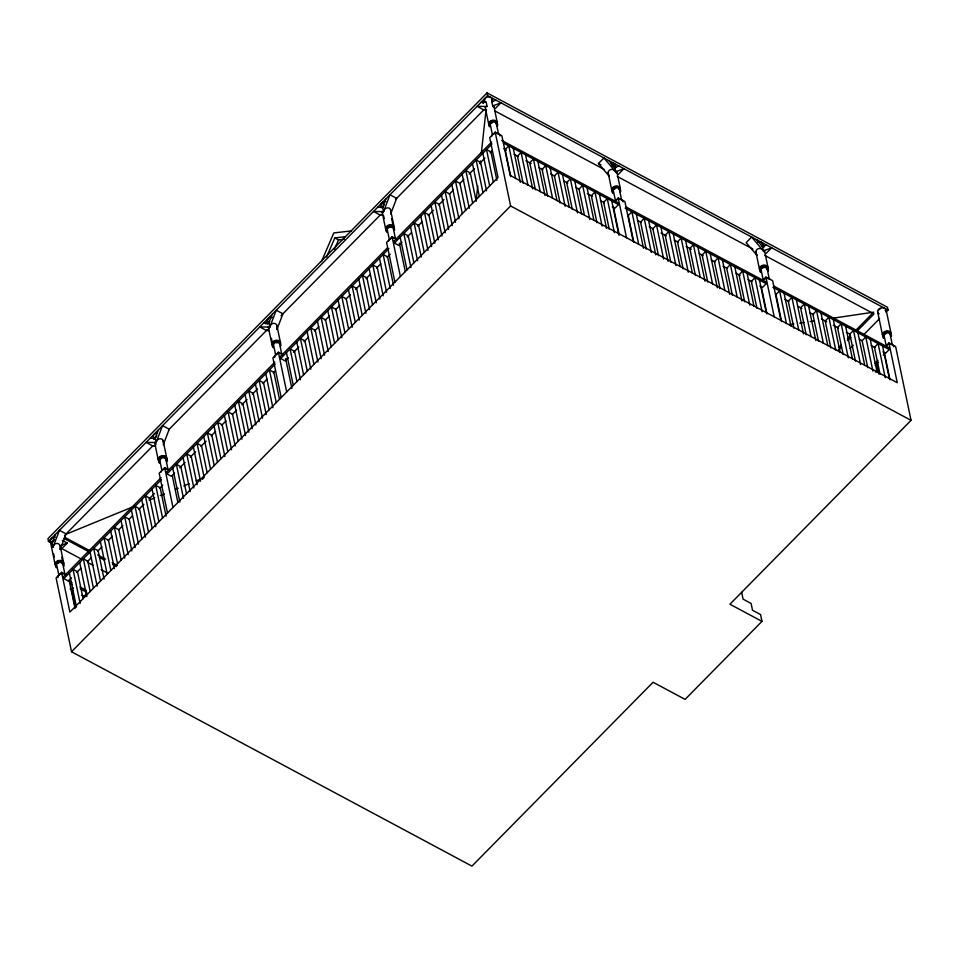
<?xml version="1.0" encoding="UTF-8"?>
<svg xmlns="http://www.w3.org/2000/svg" width="959" height="959" viewBox="0 0 959 959"><rect width="100%" height="100%" fill="white"/><g stroke="black" fill="none" stroke-linecap="round" stroke-linejoin="round"><path stroke-width="1.44" d="M476.311 199.304L477.762 186.034M480.159 163.917L480.483 160.968M481.286 153.596L486.081 109.362M60.117 549.255C62.479 543.202 54.243 540.852 52.997 547.193L52.11 542.938L55.334 534.499M276.923 329.141C279.285 323.099 271.049 320.738 269.803 327.091L268.424 327.57L269.047 328.362M52.997 547.193L59.446 530.315L66.123 533.899L60.165 549.471M156.089 444.269L154.711 443.022L156.089 442.531L155.202 438.275L158.427 429.836M155.622 445.983L152.757 445.947L146.08 442.375L156.089 442.531L162.55 425.652L169.228 429.224L163.27 444.808M269.323 330.543L266.47 330.507L259.793 326.923L269.803 327.091L268.916 322.835L272.14 314.396M269.803 327.091L276.252 310.213L282.929 313.785L276.971 329.369M382.761 212.922L382.126 212.131L383.516 211.651L382.617 207.384L385.854 198.945M383.037 215.104L380.172 215.056L373.495 211.483L383.516 211.651L389.965 194.773L396.642 198.345L390.685 213.929M321.421 261.651L333.792 232.929L351.545 230.891M326.587 257.048L334.835 237.892L345.192 236.705M334.391 249.448L338.515 239.87L344.425 239.199M52.11 542.938L54.603 539.485M153.824 438.754L155.202 438.275L156.725 435.698M156.089 442.531C156.868 437.472 164.349 437.268 163.402 443.046M267.693 323.674L269.587 321.433M381.406 207.6L382.617 207.384L384.139 204.818M383.516 211.651C384.283 206.593 391.763 206.389 390.816 212.167M493.31 107.024L493.825 106.053L492.686 105.981L491.799 101.726L495.911 100.144M616.325 172.896L616.853 171.913L615.714 171.841C612.477 166.291 605.069 171.014 609.301 176.12M764.047 251.977L764.563 250.994L763.436 250.922C760.187 245.372 752.791 250.095 757.023 255.214M877.881 312.574A4.363 3.261 -11.8 0 1 882.076 307.755A4.363 3.261 -11.8 0 1 885.864 312.059L888.01 310.057L887.483 307.252L487.052 92.879L47.95 538.658L48.477 541.463L51.103 542.878M48.477 541.463L487.58 95.672L487.052 92.879M64.565 535.47L152.817 445.875M168.58 429.872L267.345 329.608M280.999 315.739L380.819 214.408M395.528 199.484L483.78 109.877M61.82 548.608L67.31 543.034L62.299 540.361M495.431 108.391L500.922 102.817L492.686 105.981M62.539 562.765L64.912 574.129L61.58 572.331L56.09 577.905L71.517 651.748L471.948 866.121L653.079 682.245L685.11 699.387L761.961 621.372L760.535 614.563L752.527 610.272L751.101 603.463L743.093 599.171L741.667 592.35M165.631 458.102L168.005 469.454L164.672 467.668L159.182 473.243L167.489 513.005M279.345 342.651L281.718 354.015L278.386 352.229L272.895 357.803L281.203 397.553M393.058 227.211L395.432 238.575L392.087 236.789L386.597 242.363L394.904 282.114M883.838 334.355L886.212 345.719L888.957 342.926L897.252 382.689L510.164 175.449L501.857 135.698L495.192 132.126L489.701 137.688L498.009 177.451L69.887 612.094L61.58 572.331M161.088 477.618L63.474 576.719L63.869 578.613L68.329 580.998L71.469 577.798M274.801 362.178L166.578 472.056L166.974 473.95L171.421 476.323L174.574 473.123M387.46 247.806L280.28 356.616L280.675 358.498L285.135 360.884L288.287 357.683M491.607 142.076L393.993 241.165L394.389 243.059L398.836 245.444L401.989 242.243M63.869 578.613L161.484 479.512M166.974 473.95L275.197 364.072M280.675 358.498L388.898 248.633M394.389 243.059L492.003 143.97M76.72 572.475L80.916 568.207M87.221 561.818L91.417 557.551M97.71 551.161L101.906 546.894M108.211 540.504L112.407 536.237M118.7 529.847L122.896 525.592M135.087 547.637L129.153 519.239L132.342 516.002M138.647 509.601L143.898 504.278M149.136 498.944L154.387 493.621M159.638 488.287L162.778 485.098M179.824 467.788L185.075 462.454M190.338 457.131L195.588 451.797M200.839 446.462L206.089 441.128M211.352 435.794L215.547 431.526M221.853 425.125L226.06 420.857M232.366 414.456L236.561 410.188M241.812 404.854L247.074 399.519M252.325 394.197L257.575 388.863M262.826 383.528L267.034 379.261M273.339 372.859L275.437 370.725M293.538 352.349L298.788 347.014M304.039 341.68L308.247 337.424M314.552 331.023L318.748 326.755M325.053 320.354L329.261 316.086M335.566 309.685L339.762 305.418M346.067 299.016L350.275 294.749M355.525 289.414L359.733 285.147M366.038 278.745L370.234 274.49M376.539 268.088L380.747 263.821M387.04 257.42L390.193 254.219M407.239 236.921L411.435 232.653M417.728 226.264L421.924 222.008M428.229 215.607L433.48 210.285M438.719 204.95L443.969 199.628M449.22 194.293L453.415 190.038M459.709 183.648L463.916 179.381M469.155 174.058L474.405 168.724M479.656 163.402L484.906 158.067M490.145 152.745L492.255 150.611M73.364 587.951L71.541 589.809L75.102 606.843M83.841 596.402L86.586 593.609M202.361 479.32L204.183 477.462L197.075 443.394L201.522 445.767L207.156 472.751M71.517 651.748L510.608 205.957L495.192 132.126M609.313 176.348L598.44 163.533L603.918 157.971L615.714 171.841L623.949 168.688L618.459 174.262M633.192 241.308L624.884 201.558L618.207 197.986L615.462 200.767L613.089 189.414M501.737 140.41L618.087 202.697L618.483 204.591L614.827 208.307L612.214 206.904M766.169 253.344L771.659 247.77L763.436 250.922L751.64 237.053L746.15 242.627L757.035 255.43M780.902 320.402L772.606 280.639L765.929 277.067L763.184 279.848L760.811 268.496M626.083 206.976L765.809 281.778L766.205 283.672L762.537 287.388L759.9 285.974M838.981 347.374L841.091 345.24M847.384 338.851L850.537 335.65M855.8 330.316L873.661 312.178L832.28 318.292M838.298 350.179L841.451 346.978M847.756 340.577L850.909 337.376M857.214 330.987L874.021 313.917L764.743 255.406M850.189 348.453L853.342 345.252M863.855 334.583L879.607 318.592M874.872 363.533L878.024 360.332M883.263 355.01L885.361 352.888M773.781 286.058L888.825 347.649L889.221 349.544L885.565 353.248L882.951 351.857M875.267 365.427L878.42 362.226M875.531 372.068L877.629 369.934M888.957 342.926L895.622 346.499L911.05 420.342L729.919 604.23L761.961 621.372M66.255 534.175L134.008 506.376M149.22 500.13L154.747 497.865M160.273 495.587L164.421 493.885M175.485 489.354L178.254 488.215M183.78 485.949L189.319 483.684M196.223 480.843L200.371 479.14M611.243 165.128L614.827 167.585L618.939 166.003M761.434 245.564L762.537 246.667L766.661 245.084M61.82 545.144L67.31 543.034M491.799 101.726L492.938 101.798M608.929 160.644L614.827 167.585L615.834 167.429M756.651 239.726L762.537 246.667L763.676 246.739M789.425 324.622L793.86 323.974M799.77 323.099L804.205 322.44M810.115 321.565L814.551 320.917M885.145 310.488L888.01 310.057L487.58 95.672M485.458 102.277L486.201 102.229L487.1 106.485L486.345 106.533M486.201 102.229L481.202 102.145L483.42 103.344M487.1 106.485L477.079 106.329L483.756 109.901L486.621 109.949M377.618 207.312L382.617 207.384M268.916 322.835L263.905 322.751L266.134 323.938M150.203 438.191L155.202 438.275M598.44 163.533L600.933 164.876M494.832 110.908L604.11 169.419M617.272 176.468L752.887 249.064M503.439 142.999L618.483 204.591M625.16 208.163L766.205 283.672M772.87 287.244L889.221 349.544M503.703 148.813L506.316 150.215M514.168 154.411L518.088 156.521M525.928 160.716L531.154 163.51M539.006 167.717L542.926 169.815M550.766 174.011L554.686 176.108M563.844 181.011L567.764 183.109M575.604 187.305L579.524 189.414M587.376 193.61L592.602 196.403M600.442 200.611L604.362 202.709M637.315 220.342L641.271 222.464M649.183 226.696L653.139 228.817M661.039 233.049L666.313 235.878M674.225 240.11L678.181 242.219M686.093 246.463L691.355 249.28M699.267 253.512L703.223 255.633M711.134 259.865L715.09 261.987M722.99 266.218L726.946 268.34M736.176 273.279L740.132 275.389M748.044 279.632L752 281.742M784.906 299.364L788.825 301.462M797.972 306.365L801.892 308.462M809.744 312.658L813.664 314.756M821.503 318.963L826.73 321.756M833.275 325.257L838.502 328.062M846.341 332.258L850.261 334.355M859.42 339.258L862.033 340.649M871.18 345.552L875.099 347.649M510.608 205.957L911.05 420.342M334.835 237.892L338.791 240.014M129.153 519.239L124.706 516.853L131.827 550.934M64.733 537.28L89.75 550.67M97.65 554.901L105.55 559.133M112.131 562.657L117.406 565.474M63.785 538.311L88.803 551.701M99.328 557.347L104.603 560.164M112.503 564.395L116.447 566.505M60.333 547.817L81.407 559.097M87.988 562.621L93.263 565.438M101.163 569.67L107.744 573.194M68.125 580.627L72.045 582.724M79.897 586.92L86.43 590.42M69.827 583.216L72.44 584.618M80.292 588.814L86.825 592.314M70.091 589.03L72.704 590.432M81.863 595.335L84.476 596.726M886.236 310.356L891.079 333.54M889.916 333.36L892.29 344.713M877.629 311.759L882.472 334.955M884.354 352.756L889.988 379.74M882.544 345.959L889.377 378.625M885.217 377.666L878.096 343.586L874.44 347.302L880.074 374.274M876.61 364.06L878.684 373.998M870.245 339.378L877.065 372.032M872.906 371.073L865.785 336.993L862.129 340.709L867.763 367.681M857.933 332.785L864.754 365.439M860.595 364.48L853.486 330.399L849.818 334.116L855.452 361.099M845.622 326.192L852.443 358.846M848.295 357.887L841.175 323.806L837.507 327.522L843.153 354.506M833.311 319.599L840.132 352.265M835.685 349.879L828.864 317.225L825.196 320.941L830.842 347.913M821 313.018L827.821 345.672M823.373 343.286L816.553 310.632L812.896 314.348L818.53 341.32M808.689 306.424L815.809 340.505M811.062 336.705L804.241 304.039L800.585 307.755L806.219 334.739M796.378 299.831L803.498 333.912M798.751 330.112L791.93 297.446L788.274 301.162L793.908 328.146M784.066 293.238L790.899 325.904M786.44 323.519L779.619 290.865L775.963 294.581L781.597 321.553M763.208 244.485L763.808 247.386M764.419 250.287L768.051 267.681M762.537 246.667L763.436 250.922M766.888 267.489L769.262 278.853M765.929 277.067L774.237 316.83M755.824 251.702L759.456 269.095M761.326 286.897L766.96 313.881M759.456 280.064L766.277 312.718M762.117 311.759L754.997 277.678L751.341 281.395L756.975 308.378M747.145 273.471L753.966 306.125M749.806 305.166L742.698 271.085L739.029 274.801L744.663 301.785M734.834 266.878L741.954 300.958M737.207 297.158L730.386 264.504L726.718 268.22L732.364 295.192M722.523 260.297L729.643 294.365M724.896 290.565L718.075 257.911L714.419 261.627L720.053 288.599M710.211 253.703L717.332 287.784M712.585 283.972L705.764 251.318L702.108 255.034L707.742 282.018M697.9 247.11L705.021 281.191M700.274 277.391L693.453 244.725L689.797 248.441L695.431 275.425M685.589 240.517L692.41 273.183M688.262 272.212L681.142 238.144L677.486 241.848L683.12 268.832M673.278 233.936L680.111 266.59M675.951 265.631L668.831 231.551L665.174 235.267L670.809 262.239M660.979 227.343L668.087 261.423M663.64 259.038L656.519 224.957L652.863 228.674L658.497 255.645M648.668 220.75L655.788 254.83M651.329 252.445L644.22 218.364L640.552 222.08L646.186 249.064M636.356 214.157L643.477 248.237M638.73 244.437L631.909 211.783L628.241 215.487L633.887 242.471M616.697 171.205L620.341 188.599M614.827 167.585L615.714 171.841M619.178 188.408L621.552 199.772M618.207 197.986L626.515 237.736M608.102 172.62L611.734 190.014M613.316 206.401L619.25 234.799M611.734 200.982L618.855 235.051M614.407 232.677L607.287 198.597L603.631 202.313L609.265 229.285M599.423 194.389L606.544 228.47M602.096 226.084L594.976 192.004L591.319 195.72L596.954 222.704M587.112 187.796L593.933 220.462M589.785 219.491L582.664 185.411L579.008 189.127L584.343 214.684M574.801 181.203L581.634 213.869M577.474 212.898L570.353 178.83L566.697 182.546L572.331 209.518M562.501 174.622L569.322 207.276M565.163 206.317L558.042 172.236L554.386 175.953L560.02 202.924M550.19 168.029L557.011 200.683M552.564 198.309L545.731 165.643L542.075 169.359L547.709 196.343M537.879 161.436L545 195.516M540.253 191.716L533.432 159.05L529.764 162.766L535.41 189.75M525.568 154.843L532.689 188.923M527.941 185.123L521.121 152.469L517.452 156.185L523.099 183.157M513.257 148.261L520.377 182.33M515.63 178.53L508.809 145.876L505.153 149.592L510.787 176.564M493.681 105.334L497.313 122.728M496.151 122.548L498.524 133.912M490.073 123.543L492.447 134.907M485.074 106.749L488.706 124.143M496.894 180.316L490.96 151.918L486.513 149.544L493.334 182.198M482.845 153.26L489.677 185.914M486.549 190.817L480.627 162.419L476.167 160.033L483 192.687M472.511 163.749L479.332 196.403M476.215 201.306L470.282 172.908L465.834 170.534L472.655 203.188M462.178 174.238L469.299 208.319M465.583 210.381L459.948 183.409L455.501 181.023L462.322 213.677M451.833 184.739L458.953 218.82M455.537 222.296L449.615 193.898L445.156 191.524L452.276 225.593M441.5 195.228L448.62 229.309M445.204 232.797L439.27 204.399L434.823 202.013L441.943 236.094M431.166 205.729L438.287 239.81M434.871 243.286L428.937 214.888L424.489 212.502L431.61 246.583M420.833 216.219L427.942 250.299M424.238 252.361L418.603 225.389L414.144 223.003L421.265 257.084M410.488 226.72L417.609 260.8M413.892 262.862L408.258 235.878L403.811 233.493L410.932 267.573M400.155 237.209L406.976 269.875M399.364 243.202L405.285 271.601M390.577 210.009L394.221 227.403M391.68 218.82L393.19 226.072M392.087 236.789L400.394 276.54M386.968 228.218L389.342 239.57M383.612 215.655L384.211 218.556M381.982 211.424L385.614 228.817M393.526 285.267L387.592 256.868L383.132 254.483L390.253 288.563M379.476 258.199L386.597 292.279M383.18 295.756L377.247 267.357L372.799 264.984L379.92 299.064M369.143 268.7L376.264 302.768M372.548 304.83L366.913 277.858L362.466 275.473L369.587 309.553M358.81 279.189L365.918 313.269M362.214 315.331L356.58 288.347L352.121 285.974L359.241 320.042M348.465 289.69L355.286 322.344M352.169 327.247L346.235 298.848L341.788 296.463L348.608 329.117M338.131 300.179L344.952 332.833M341.836 337.736L335.902 309.337L331.454 306.964L338.275 339.618M327.798 310.68L334.619 343.334M331.203 346.81L325.569 319.838L321.109 317.453L328.23 351.533M317.453 321.169L324.574 355.25M321.157 358.726L315.223 330.328L310.776 327.954L317.897 362.022M307.12 331.658L313.941 364.324M310.824 369.227L304.89 340.829L300.443 338.443L307.264 371.097M296.787 342.159L303.607 374.813M300.491 379.716L294.557 351.318L290.097 348.932L296.93 381.598M286.441 352.648L293.262 385.314M285.65 358.642L291.884 388.455M276.875 325.449L280.507 342.842M278.386 352.229L286.693 391.991M273.267 343.658L275.641 355.01M271.409 338.335L272.02 341.236M267.058 321.061L267.669 323.962M268.268 326.863L271.9 344.257M279.513 399.292L273.878 372.308L269.431 369.922L276.252 402.588M265.775 373.638L272.883 407.719M269.179 409.781L263.545 382.809L259.086 380.423L266.206 414.504M255.43 384.139L262.55 418.22M259.134 421.696L253.2 393.298L248.753 390.912L255.873 424.993M245.096 394.628L252.217 428.709M248.801 432.185L242.867 403.787L238.419 401.413L245.54 435.494M234.763 405.13L241.872 439.198M238.168 441.26L232.534 414.288L228.086 411.902L235.195 445.983M224.418 415.619L231.539 449.699M227.834 451.761L222.188 424.777L217.741 422.404L224.862 456.472M214.085 426.12L220.906 458.774M217.489 462.25L211.855 435.278L207.408 432.893L214.229 465.559M203.752 436.609L210.572 469.263M193.406 447.11L200.527 481.178M197.11 484.667L191.177 456.268L186.729 453.883L193.85 487.963M183.073 457.599L190.194 491.679M186.478 493.741L180.843 466.757L176.396 464.384L183.517 498.452M172.74 468.088L179.86 502.168M172.236 475.496L177.871 502.48M163.162 440.888L166.794 458.282M164.672 467.668L172.98 507.431M159.554 459.097L161.927 470.461M153.356 436.501L153.955 439.402M154.567 442.303L158.199 459.697M166.099 516.146L160.165 487.747L155.718 485.362L162.539 518.028M152.061 489.078L158.882 521.744M155.766 526.647L149.832 498.248L145.384 495.863L152.205 528.517M141.728 499.579L148.549 532.233M145.432 537.136L139.499 508.738L135.051 506.352L141.872 539.018M131.383 510.068L138.504 544.149M121.05 520.569L128.17 554.65M124.754 558.126L118.82 529.728L114.373 527.342L121.194 560.008M110.717 531.058L117.537 563.724M114.421 568.615L108.487 540.229L104.04 537.843L110.86 570.497M100.371 541.559L107.192 574.213M104.075 579.116L98.142 550.718L93.694 548.332L100.515 580.998M90.038 552.048L97.159 586.129M93.443 588.191L87.808 561.207L83.361 558.833L90.182 591.487M79.705 562.549L86.825 596.618M83.109 598.68L77.475 571.708L73.028 569.322L80.136 603.403M69.36 573.038L76.48 607.119M69.144 580.171L75.078 608.569M60.069 545.551L63.702 562.945M61.772 557.275L62.982 563.065M56.461 563.76L58.835 575.124M53.692 554.098L54.303 556.999M50.252 541.176L55.095 564.36M885.613 346.499A4.363 3.261 -11.8 0 1 888.022 344.557M890.252 344.197A4.363 3.261 -11.8 0 1 893.848 346.798M491.523 136.538A4.363 3.261 -11.8 0 1 495.359 133.457M496.486 133.385A4.363 3.261 -11.8 0 1 500.083 135.986M57.864 577.618A4.363 3.261 -11.8 0 1 61.748 573.674M62.874 573.602A4.363 3.261 -11.8 0 1 65.68 574.681M56.03 564.923A3.632 2.709 -11.8 0 1 59.518 560.907A3.632 2.709 -11.8 0 1 62.683 564.491M57.696 563.508A3.632 2.709 -11.8 0 1 58.535 563.101M61.28 562.921A3.632 2.709 -11.8 0 1 62.083 563.233M62.719 563.688A3.632 2.709 -11.8 0 1 63.162 564.288M51.187 541.727A3.632 2.709 -11.8 0 1 50.971 541.056M56.281 567.776A4.363 3.261 -11.8 0 1 59.374 562.322A4.363 3.261 -11.8 0 1 63.726 566.553M55.886 565.882A4.363 3.261 -11.8 0 1 58.979 560.428A4.363 3.261 -11.8 0 1 63.33 564.659M51.043 542.698A4.363 3.261 -11.8 0 1 50.887 539.054A4.363 3.261 -11.8 0 1 55.262 537.16M489.641 124.706A3.632 2.709 -11.8 0 1 493.13 120.69A3.632 2.709 -11.8 0 1 496.294 124.274M489.857 125.209A3.632 2.709 -11.8 0 1 490.624 123.843M491.308 123.291A3.632 2.709 -11.8 0 1 492.147 122.884M496.33 123.471A3.632 2.709 -11.8 0 1 496.774 124.071M489.366 126.852A4.363 3.261 -11.8 0 1 493.549 122.033A4.363 3.261 -11.8 0 1 497.337 126.336M489.498 125.665A4.363 3.261 -11.8 0 1 492.59 120.211A4.363 3.261 -11.8 0 1 496.942 124.442M491.535 98.981A3.632 2.709 -11.8 0 1 491.715 100.371M484.798 101.51A3.632 2.709 -11.8 0 1 484.894 99.412M484.655 102.481A4.363 3.261 -11.8 0 1 487.196 97.135A4.363 3.261 -11.8 0 1 492.435 100.407M883.85 336.106A3.632 2.709 -11.8 0 1 885.96 331.658A3.632 2.709 -11.8 0 1 890.324 334.379M890.539 334.871A3.632 2.709 -11.8 0 1 890.719 336.273M883.802 337.412A3.632 2.709 -11.8 0 1 883.623 336.01M883.898 335.302A3.632 2.709 -11.8 0 1 884.39 334.655M885.073 334.104A3.632 2.709 -11.8 0 1 885.9 333.696M889.461 333.816A3.632 2.709 -11.8 0 1 890.096 334.283M883.659 338.371A4.363 3.261 -11.8 0 1 886.188 333.025A4.363 3.261 -11.8 0 1 891.438 336.297M884.03 337.041A4.363 3.261 -11.8 0 1 883.215 332.713A4.363 3.261 -11.8 0 1 888.897 331.191A4.363 3.261 -11.8 0 1 890.707 335.254M878.648 310.225A3.632 2.709 -11.8 0 1 879.151 309.565M879.835 309.014A3.632 2.709 -11.8 0 1 880.662 308.606M879.187 313.845A4.363 3.261 -11.8 0 1 878.42 313.281M161.004 472.092A4.363 3.261 -11.8 0 1 164.852 469.011M165.979 468.939A4.363 3.261 -11.8 0 1 169.311 470.725M159.566 460.847A3.632 2.709 -11.8 0 1 161.687 456.4A3.632 2.709 -11.8 0 1 166.051 459.121M166.47 460.296A3.632 2.709 -11.8 0 1 166.446 461.015M159.518 462.154A3.632 2.709 -11.8 0 1 159.314 461.471M159.338 460.752A3.632 2.709 -11.8 0 1 161.627 458.438M164.385 458.258A3.632 2.709 -11.8 0 1 165.823 459.025M159.374 463.113A4.363 3.261 -11.8 0 1 162.479 457.647A4.363 3.261 -11.8 0 1 166.83 461.89M158.451 460.512A4.363 3.261 -11.8 0 1 162.646 455.693A4.363 3.261 -11.8 0 1 166.434 459.996M155.562 433.756A3.632 2.709 -11.8 0 1 156.389 433.348M154.135 438.023A4.363 3.261 -11.8 0 1 157.228 432.569M274.67 357.503A4.363 3.261 -11.8 0 1 277.463 353.859M280.759 353.643A4.363 3.261 -11.8 0 1 283.025 355.286M272.835 344.82A3.632 2.709 -11.8 0 1 275.856 340.853A3.632 2.709 -11.8 0 1 279.752 343.682M273.327 344.605A3.632 2.709 -11.8 0 1 274.502 343.406M276.252 342.747A3.632 2.709 -11.8 0 1 278.086 342.819M273.087 347.673A4.363 3.261 -11.8 0 1 276.18 342.207A4.363 3.261 -11.8 0 1 280.531 346.451M272.692 345.779A4.363 3.261 -11.8 0 1 275.233 340.433A4.363 3.261 -11.8 0 1 280.472 343.706M267.993 321.625A3.632 2.709 -11.8 0 1 268.088 319.515M270.09 317.909A3.632 2.709 -11.8 0 1 271.948 317.597M267.849 322.584A4.363 3.261 -11.8 0 1 267.693 318.951A4.363 3.261 -11.8 0 1 272.068 317.045M388.419 241.2A4.363 3.261 -11.8 0 1 391.704 238.252A4.363 3.261 -11.8 0 1 396.199 239.127M386.98 229.968A3.632 2.709 -11.8 0 1 388.647 225.653A3.632 2.709 -11.8 0 1 393.502 227.523M386.945 231.263A3.632 2.709 -11.8 0 1 387.028 229.165M387.532 228.518A3.632 2.709 -11.8 0 1 389.965 227.307M391.799 227.379A3.632 2.709 -11.8 0 1 392.603 227.679M393.681 228.733A3.632 2.709 -11.8 0 1 393.897 229.417M386.801 232.234A4.363 3.261 -11.8 0 1 389.33 226.887A4.363 3.261 -11.8 0 1 394.569 230.16M387.172 230.891A4.363 3.261 -11.8 0 1 386.357 226.576A4.363 3.261 -11.8 0 1 392.039 225.053A4.363 3.261 -11.8 0 1 393.849 229.117M381.514 204.782A3.632 2.709 -11.8 0 1 382.293 203.428M382.977 202.876A3.632 2.709 -11.8 0 1 383.804 202.469M381.023 206.437A4.363 3.261 -11.8 0 1 385.782 201.606M762.585 280.639A4.363 3.261 -11.8 0 1 766.097 278.41M767.224 278.338A4.363 3.261 -11.8 0 1 770.041 279.405M760.823 270.246A3.632 2.709 -11.8 0 1 763.4 265.691A3.632 2.709 -11.8 0 1 767.032 269.227M767.727 269.695A3.632 2.709 -11.8 0 1 767.703 270.414M760.775 271.541A3.632 2.709 -11.8 0 1 760.559 270.87M760.595 270.15A3.632 2.709 -11.8 0 1 760.871 269.443M761.362 268.796A3.632 2.709 -11.8 0 1 763.796 267.585M764.743 267.525A3.632 2.709 -11.8 0 1 767.524 269.011M760.631 272.512A4.363 3.261 -11.8 0 1 763.724 267.046A4.363 3.261 -11.8 0 1 768.075 271.289M760.235 270.618A4.363 3.261 -11.8 0 1 763.328 265.152A4.363 3.261 -11.8 0 1 767.691 269.395M761.842 243.334A3.632 2.709 -11.8 0 1 762.273 243.934M757.394 242.255A4.363 3.261 -11.8 0 1 762.069 242.663A4.363 3.261 -11.8 0 1 762.837 246.199M614.875 201.546A4.363 3.261 -11.8 0 1 618.387 199.328M619.514 199.244A4.363 3.261 -11.8 0 1 623.098 201.846M613.101 191.165A3.632 2.709 -11.8 0 1 615.222 186.705A3.632 2.709 -11.8 0 1 619.586 189.426M620.017 190.613A3.632 2.709 -11.8 0 1 619.982 191.32M612.885 191.069A3.632 2.709 -11.8 0 1 613.149 190.362M614.335 189.163A3.632 2.709 -11.8 0 1 615.163 188.743M618.723 188.875A3.632 2.709 -11.8 0 1 619.358 189.343M612.921 193.43A4.363 3.261 -11.8 0 1 616.014 187.964A4.363 3.261 -11.8 0 1 620.365 192.196M612.525 191.536A4.363 3.261 -11.8 0 1 615.618 186.07A4.363 3.261 -11.8 0 1 619.97 190.314M610.835 163.414A3.632 2.709 -11.8 0 1 612.681 163.486M613.472 163.785A3.632 2.709 -11.8 0 1 614.779 165.523M610.775 162.874A4.363 3.261 -11.8 0 1 615.127 167.118"/></g></svg>
